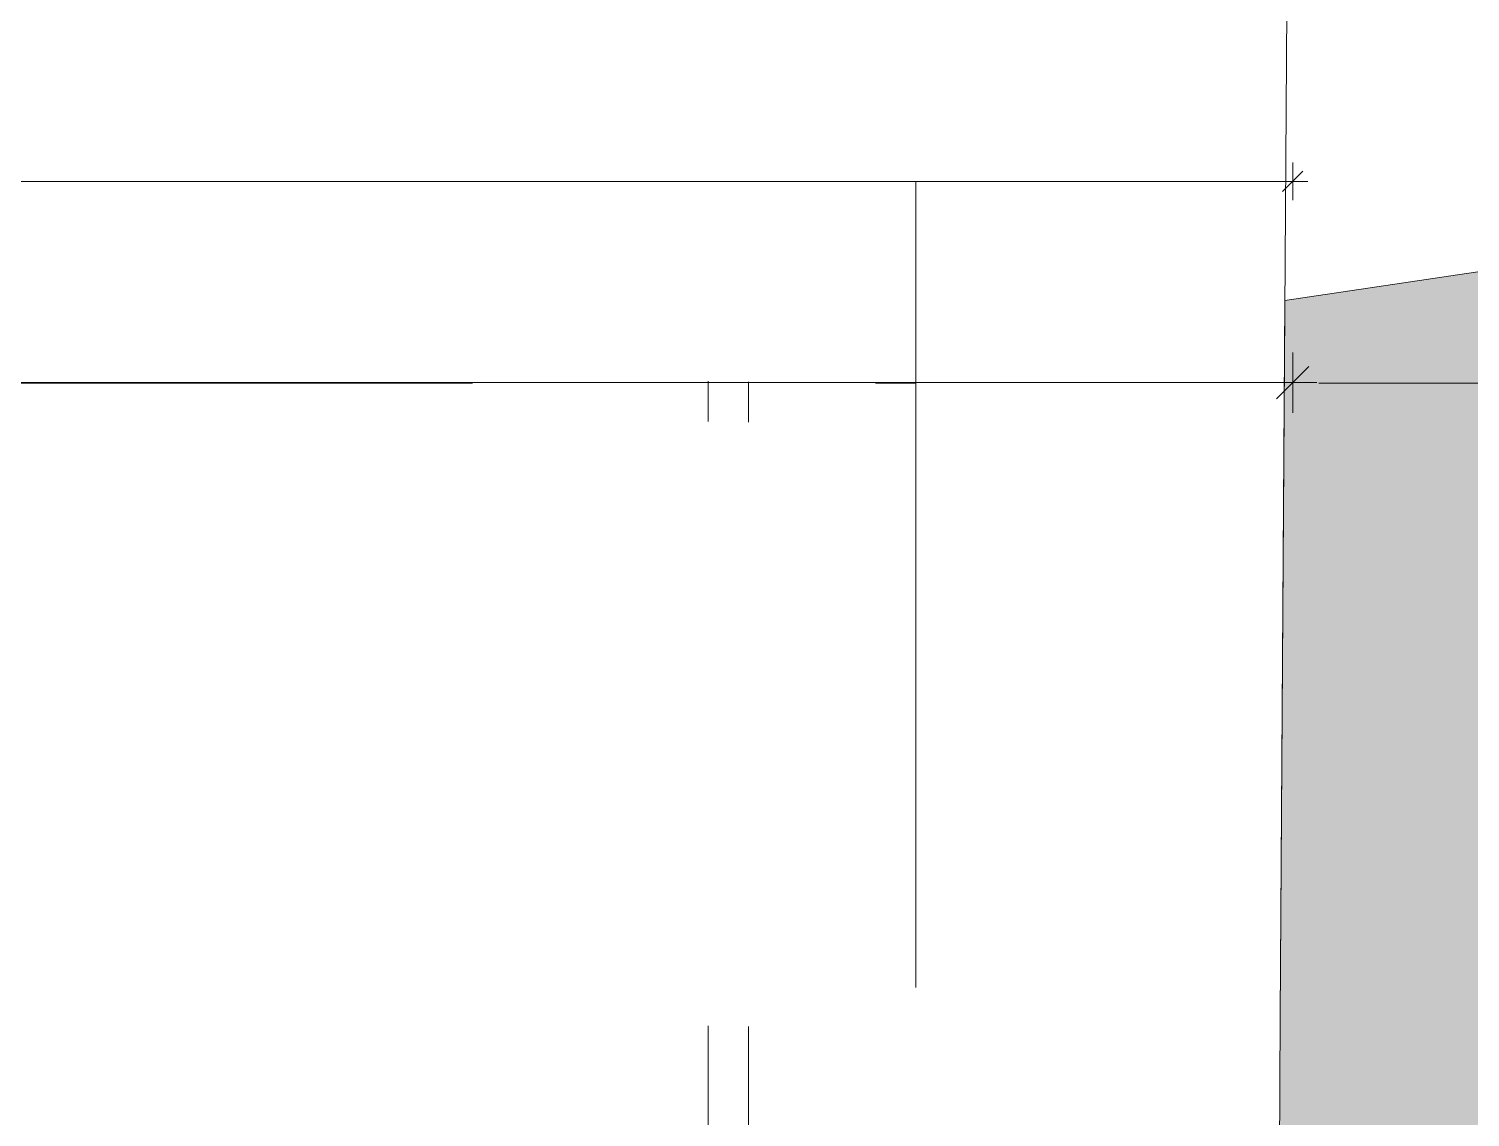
# Model space of a CAD drawing. Header units: metres. Extents: x -3 to 171, y -23 to 41.
# Drawn here: x 15.8 to 19.375, y -19.822 to -17.12 of the extents above; entities that cross this region are included whole.
import ezdxf

# ---------------------------------------------------------------- set-up
doc = ezdxf.new("R2010")
doc.units = ezdxf.units.M
doc.header["$MEASUREMENT"] = 0
doc.linetypes.add('Achse', pattern=[0.004, 0.002, -0.001, 0, -0.001])
doc.linetypes.add('Schnittlinie', pattern=[0.006, 0.003, -0.0015, 0, -0.0015])
for name, color, linetype in [('6._Dach PP STG1_1_000 Achsraster', 7, 'Continuous'), ('6._Dach PP STG1_1_725 Nachbarbebauung', 7, 'Continuous'), ('6._Dach PP STG1_1_840 Baulinien', 7, 'Continuous'), ('6._Dach PP STG1_1_851 Marker Schnitt', 7, 'Continuous'), ('6._Dach PP STG1_1_950 Polierplan Bemaßung', 7, 'Continuous')]:
    doc.layers.add(name, color=color, linetype=linetype)
doc.linetypes.add('Grenze Grundstück', pattern='A,0,[1,415_260415_PP_VA_1_9 DD STG11.Shx,S=0.00031746,R=0,X=0,Y=0],-0.04,0', length=0.04)

msp = doc.modelspace()

# ---------------------------------------------------------------- hatches: boundary and pattern name
at = {"layer": '6._Dach PP STG1_1_725 Nachbarbebauung', "linetype": 'Continuous', "lineweight": 0, "true_color": 0x1f1f1f}
msp.add_hatch(color=250, dxfattribs=at).paths.add_polyline_path([(18.8897, -22.5231), (22.9775, -22.5231), (22.9775, -17.1904), (18.9154, -17.7942), (18.9035, -19.5703)])

# ---------------------------------------------------------------- linework, layer by layer
at = {"layer": '6._Dach PP STG1_1_000 Achsraster', "color": 5, "linetype": 'Achse', "lineweight": 0, "ltscale": 1000}
for p, q in [((18, 3), (18, -22.5231)), ((-1.5, -18), (21, -18))]:
    msp.add_line(p, q, dxfattribs=at)
at = {"layer": '6._Dach PP STG1_1_725 Nachbarbebauung', "color": 8, "linetype": 'Continuous', "lineweight": 13, "ltscale": 1000, "flags": 128}
msp.add_lwpolyline([(22.9775, -17.1904), (18.9154, -17.7942), (18.9035, -19.5703), (18.8897, -22.5231)], dxfattribs=at)
at = {"layer": '6._Dach PP STG1_1_840 Baulinien', "color": 76, "linetype": 'Grenze Grundstück', "lineweight": 13, "ltscale": 1000, "true_color": 0x3f7f02, "flags": 128}
msp.add_lwpolyline([(0.0612, -22.5231), (0.0564, -12.2031), (0, -0.0002), (18.985, -0.0012), (18.958, -11.4452), (18.9035, -19.5703), (18.8897, -22.5231)], dxfattribs=at)
at = {"layer": '6._Dach PP STG1_1_851 Marker Schnitt', "color": 7, "linetype": 'Schnittlinie', "lineweight": 13, "ltscale": 1000}
for p, q in [((17.4851, 4.805), (17.4851, -22.5231)), ((17.5851, 4.8037), (17.5851, -22.5231))]:
    msp.add_line(p, q, dxfattribs=at)
at = {"layer": '6._Dach PP STG1_1_950 Polierplan Bemaßung', "color": 7, "linetype": 'Continuous', "lineweight": 13, "ltscale": 1000}
for p, q in [((18.91, -17.5239), (18.96, -17.4739)), ((18.935, -17.5457), (18.935, -17.452)), ((6.675, -17.4989), (18.935, -17.4989)), ((18.935, -17.4989), (18.9725, -17.4989))]:
    msp.add_line(p, q, dxfattribs=at)
at = {"layer": '6._Dach PP STG1_1_950 Polierplan Bemaßung', "color": 1, "linetype": 'Continuous', "lineweight": 13, "ltscale": 1000, "true_color": 0xfb0106}
for p, q in [((18.9349, -18.0733), (18.9349, -17.9233)), ((18.8949, -18.0383), (18.9749, -17.9583)), ((0.0549, -17.9983), (18.9349, -17.9983)), ((18.9349, -17.9983), (18.9949, -17.9983))]:
    msp.add_line(p, q, dxfattribs=at)

doc.saveas('drawing.dxf')
